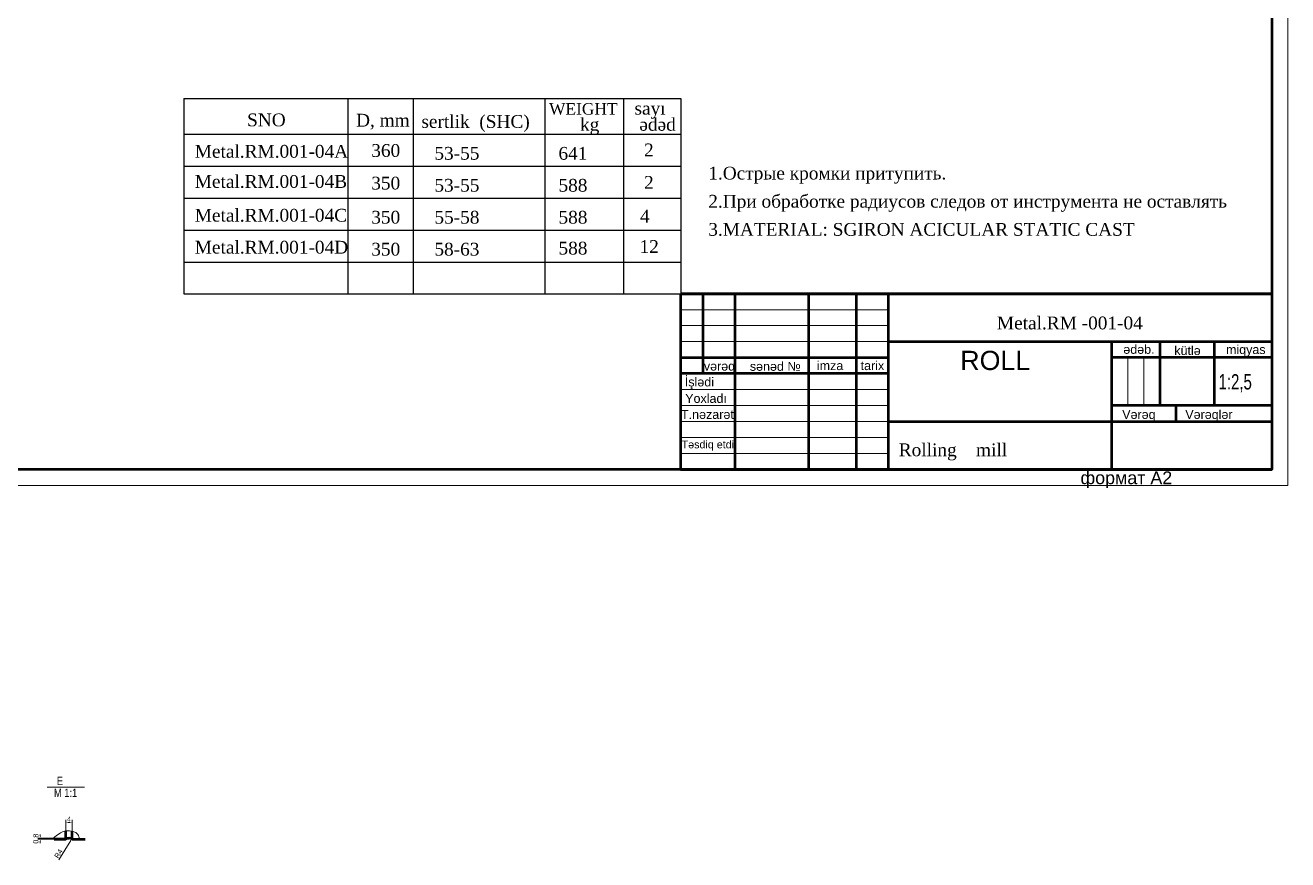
# Model space of a CAD drawing. Header units: millimetres. Extents: x -954 to 34898, y -2134 to 12006.
# Drawn here: x 23842 to 24829, y 4147 to 4800 of the extents above; entities that cross this region are included whole.
import ezdxf

# ---------------------------------------------------------------- set-up
doc = ezdxf.new("R2010")
doc.units = ezdxf.units.MM
doc.header["$LTSCALE"] = 3
for name, color, linetype, lineweight in [('AM_5', 3, 'Continuous', 25), ('контурная', 7, 'Continuous', 50), ('тонкая', 7, 'Continuous', 20)]:
    doc.layers.add(name, color=color, linetype=linetype, lineweight=lineweight)
doc.styles.add('s1v2.5', font='arial.ttf', dxfattribs={"width": 0.7, "height": 2.5})
doc.styles.add('s2.5v4', font='times.ttf', dxfattribs={"height": 10})
doc.styles.add('s25x4', font='times.ttf', dxfattribs={"height": 100})
doc.styles.add('s3v2.5', font='arial.ttf', dxfattribs={"width": 0.8, "height": 7.5})
doc.styles.add('s4v4', font='arial.ttf', dxfattribs={"height": 16})
doc.styles.get("Standard").update_dxf_attribs({"font": 'arial.ttf'})
doc.dimstyles.new('s1v4', dxfattribs={"dimtxt": 4, "dimasz": 1.5, "dimexe": 2, "dimexo": 0, "dimgap": 0.7, "dimtad": 1, "dimtxsty": 'Standard', "dimcen": 2.5, "dimadec": 0, "dimazin": 0, "dimtfac": 1, "dimtix": 1, "dimtmove": 0, "dimatfit": 3, "dimfxl": 1, "dimlwd": -1, "dimlwe": 20, "dimarcsym": 0})

# ---------------------------------------------------------------- blocks, each defined once
blk = doc.blocks.new('*D1374')
at = {"layer": 'Defpoints', "color": 0, "transparency": 16777216}
for p in [(23876.04, 4160.36), (23878.15, 4163.76)]:
    blk.add_point(p, dxfattribs=at)
at = {"layer": 'тонкая', "color": 0, "transparency": 16777216}
blk.add_line((23868.01, 4147.48), (23877.36, 4162.48), dxfattribs=at)
blk.add_solid([(23877.15, 4162.62), (23877.57, 4162.35), (23878.15, 4163.76)], dxfattribs=at)
at = {"layer": 'тонкая', "color": 0, "transparency": 16777216, "insert": (23867.79, 4152.23), "char_height": 4, "attachment_point": 5, "rotation": 58.05905}
blk.add_mtext('R4', dxfattribs=at)
blk = doc.blocks.new('*D1375')
at = {"layer": 'Defpoints', "color": 0, "transparency": 16777216}
for p in [(23873.64, 4168.26), (23878.44, 4176.58), (23878.44, 4168.26)]:
    blk.add_point(p, dxfattribs=at)
at = {"layer": 'тонкая', "color": 0, "lineweight": 20, "transparency": 16777216}
for p, q in [((23873.64, 4168.26), (23873.64, 4178.58)), ((23878.44, 4168.26), (23878.44, 4178.58))]:
    blk.add_line(p, q, dxfattribs=at)
at = {"layer": 'тонкая', "color": 0, "transparency": 16777216}
blk.add_line((23875.14, 4176.58), (23876.94, 4176.58), dxfattribs=at)
for points in [[(23875.14, 4176.83), (23875.14, 4176.33), (23873.64, 4176.58)], [(23876.94, 4176.83), (23876.94, 4176.33), (23878.44, 4176.58)]]:
    blk.add_solid(points, dxfattribs=at)
at = {"layer": 'тонкая', "color": 0, "transparency": 16777216, "insert": (23876.04, 4179.28), "char_height": 4, "attachment_point": 5}
blk.add_mtext('4', dxfattribs=at)
blk = doc.blocks.new('*D1376')
at = {"layer": 'Defpoints', "color": 0, "transparency": 16777216}
for p in [(23853.57, 4164.36), (23876.04, 4164.36), (23876.04, 4163.56)]:
    blk.add_point(p, dxfattribs=at)
at = {"layer": 'тонкая', "color": 0, "lineweight": 20, "transparency": 16777216}
for p, q in [((23876.04, 4164.36), (23851.57, 4164.36)), ((23876.04, 4163.56), (23851.57, 4163.56))]:
    blk.add_line(p, q, dxfattribs=at)
at = {"layer": 'тонкая', "color": 0, "transparency": 16777216}
for p, q in [((23853.57, 4165.86), (23853.57, 4167.36)), ((23853.57, 4163.56), (23853.57, 4164.36)), ((23853.57, 4162.06), (23853.57, 4160.56))]:
    blk.add_line(p, q, dxfattribs=at)
for points in [[(23853.32, 4165.86), (23853.82, 4165.86), (23853.57, 4164.36)], [(23853.32, 4162.06), (23853.82, 4162.06), (23853.57, 4163.56)]]:
    blk.add_solid(points, dxfattribs=at)
at = {"layer": 'тонкая', "color": 0, "transparency": 16777216, "insert": (23850.46, 4163.96), "char_height": 4, "attachment_point": 5, "rotation": 90}
blk.add_mtext('0,8', dxfattribs=at)

msp = doc.modelspace()

# ---------------------------------------------------------------- linework, layer by layer
at = {"layer": 'AM_5'}
for p, q in [((23965.878, 4742.92), (24354.537, 4742.92)), ((23965.878, 4742.92), (23965.878, 4590.043)), ((24093.992, 4742.92), (24093.992, 4590.043)), ((24145.269, 4742.92), (24145.269, 4590.043)), ((24248.138, 4742.92), (24248.138, 4590.043)), ((24309.759, 4742.92), (24309.759, 4590.043)), ((24354.537, 4742.92), (24354.537, 4590.043)), ((23965.878, 4715.043), (24354.537, 4715.043)), ((23965.878, 4690.043), (24354.537, 4690.043)), ((23965.878, 4665.043), (24354.537, 4665.043)), ((23965.878, 4640.043), (24354.537, 4640.043)), ((23965.878, 4615.043), (24354.537, 4615.043)), ((23965.878, 4590.043), (24354.537, 4590.043))]:
    msp.add_line(p, q, dxfattribs=at)
at = {"layer": 'контурная'}
for p, q in [((24354.386, 4590.268), (24354.386, 4452.768)), ((24354.386, 4590.268), (24816.886, 4590.268)), ((24354.386, 4590.268), (24516.886, 4590.268)), ((24816.886, 4590.268), (24354.386, 4590.268)), ((24354.386, 4590.268), (24516.886, 4590.268)), ((24816.886, 4590.268), (24354.386, 4590.268)), ((24371.886, 4590.268), (24371.886, 4527.768)), ((24396.886, 4590.268), (24396.886, 4452.768)), ((24454.386, 4590.268), (24396.886, 4590.268)), ((24454.386, 4590.268), (24396.886, 4590.268)), ((24454.386, 4590.268), (24454.386, 4452.768)), ((24816.886, 4590.268), (24816.886, 4452.768)), ((24516.886, 4552.768), (24816.886, 4552.768)), ((24354.386, 4540.268), (24516.886, 4540.268)), ((24516.886, 4540.268), (24516.886, 4527.768)), ((24516.886, 4527.768), (24354.386, 4527.768)), ((24741.886, 4502.768), (24741.886, 4496.518)), ((24741.886, 4496.518), (24741.886, 4490.268)), ((23873.638, 4163.562), (23873.638, 4169.759)), ((23878.438, 4163.562), (23878.438, 4169.677)), ((23864.428, 4163.562), (23873.638, 4163.562)), ((23873.638, 4163.562), (23864.428, 4163.562)), ((23876.038, 4164.362), (23876.038, 4163.562)), ((23878.438, 4163.562), (23888.576, 4163.562))]:
    msp.add_line(p, q, dxfattribs=at)
msp.add_lwpolyline([(23394.386, 5477.768), (24816.886, 5477.768), (24816.886, 4452.768), (23394.386, 4452.768), (23394.386, 5477.768)], close=True, dxfattribs=at)
for points in [[(24491.886, 4590.268), (24491.886, 4452.768)], [(24516.886, 4590.268), (24516.886, 4452.768)], [(24691.886, 4452.768), (24691.886, 4552.768)], [(24729.386, 4552.768), (24729.386, 4502.768)], [(24771.886, 4552.768), (24771.886, 4502.768)], [(24816.886, 4540.268), (24691.886, 4540.268)], [(24816.886, 4502.768), (24691.886, 4502.768)], [(24516.886, 4490.268), (24816.886, 4490.268)], [(24354.386, 4452.768), (24816.886, 4452.768)]]:
    msp.add_lwpolyline(points, dxfattribs=at)
msp.add_arc((23876.038, 4160.362), 4, 53.130102, 126.869898, dxfattribs=at)
at = {"layer": 'тонкая'}
for p, q in [((24354.386, 4590.268), (24816.886, 4590.268)), ((24354.386, 4577.768), (24516.886, 4577.768)), ((24354.386, 4565.268), (24516.886, 4565.268)), ((24354.386, 4565.268), (24516.886, 4565.268)), ((24354.386, 4552.768), (24516.886, 4552.768)), ((24704.386, 4502.768), (24704.386, 4540.268)), ((24716.886, 4502.768), (24716.886, 4540.268)), ((24516.886, 4515.268), (24354.386, 4515.268)), ((24516.886, 4502.768), (24354.386, 4502.768)), ((24516.886, 4502.768), (24354.386, 4502.768)), ((24516.886, 4502.768), (24354.386, 4502.768)), ((24516.886, 4490.268), (24354.386, 4490.268)), ((24516.886, 4490.268), (24354.386, 4490.268)), ((24516.886, 4477.768), (24354.386, 4477.768)), ((24516.886, 4465.268), (24354.386, 4465.268)), ((23859.012, 4204.386), (23888.181, 4204.386))]:
    msp.add_line(p, q, dxfattribs=at)
msp.add_lwpolyline([(23344.386, 5490.268), (24829.386, 5490.268), (24829.386, 4440.268), (23344.386, 4440.268), (23344.386, 5490.268)], dxfattribs=at)
at = {"layer": 'тонкая', "start_tangent": (-1, 0), "end_tangent": (1, 0)}
msp.add_spline([(23864.428, 4163.562), (23869.388, 4168.522), (23875.003, 4170.027), (23880.556, 4169.181), (23883.366, 4166.371), (23885.023, 4163.562)], degree=3, dxfattribs=at)

# ---------------------------------------------------------------- texts
at = {"layer": 'AM_5', "style": 's25x4'}
for s, height, p in [('SNO', 10, (24015.282, 4721.229)), ('D, mm', 10, (24100.55, 4720.972)), ('WEIGHT', 9, (24251.557, 4730.338)), ('sayı', 10, (24318.378, 4730.338)), ('sertlik  (SHC)', 10, (24151.663, 4719.998)), ('kg', 10, (24275.735, 4717.734)), ('ədəd', 10, (24322.147, 4717.734)), ('Metal.RM.001-04A', 10, (23974.39, 4696.629)), ('360', 10, (24112.446, 4697.295)), ('53-55', 10, (24161.827, 4695.085)), ('641', 10, (24258.897, 4695.07)), ('2', 10, (24325.838, 4697.721)), ('Metal.RM.001-04B', 10, (23974.39, 4673.067)), ('350', 10, (24112.446, 4671.778)), ('2', 10, (24325.838, 4672.329)), ('53-55', 10, (24161.827, 4670.085)), ('588', 10, (24258.897, 4670.07)), ('Metal.RM.001-04C', 10, (23974.39, 4646.629)), ('350', 10, (24112.446, 4645.085)), ('55-58', 10, (24161.827, 4645.085)), ('588', 10, (24258.897, 4645.07)), ('4', 10, (24322.65, 4645.907)), ('Metal.RM.001-04D', 10, (23974.39, 4621.629)), ('12', 10, (24322.333, 4622.177)), ('350', 10, (24112.446, 4620.085)), ('58-63', 10, (24161.827, 4620.085)), ('588', 10, (24258.897, 4620.907))]:
    msp.add_text(s, height=height, dxfattribs=at).set_placement(p)
at = {"layer": 'контурная', "style": 's3v2.5', "width": 0.8}
for s, p in [('E', (23866.491, 4205.879)), ('M 1:1', (23864.247, 4196.546))]:
    msp.add_text(s, height=6.5, dxfattribs=at).set_placement(p)
at = {"layer": 'тонкая'}
for s, height, style, p in [('1.Острые кромки притупить.                                                                                            ', 10, 's2.5v4', (24376.086, 4679.592)), ('2.При обработке радиусов следов от инструмента не оставлять', 10, 's2.5v4', (24376.086, 4657.575)), ('3.MATERIAL: SGIRON ACICULAR STATIC CAST', 10, 's2.5v4', (24376.086, 4635.576)), ('    Metal.RM -001-04', 10, 's2.5v4', (24586.789, 4562.374)), ('ROLL', 15, 's4v4', (24573.208, 4530.585)), ('ədəb.', 7, 's4v4', (24700.752, 4543.227)), ('kütlə', 7, 's4v4', (24740.64, 4542.303)), ('miqyas', 7, 's4v4', (24781.089, 4543.072)), ('vərəq', 7, 's4v4', (24372.626, 4530.101)), ('sənəd №', 7, 's4v4', (24408.596, 4529.936)), ('imza     tarix', 7, 's4v4', (24461.038, 4530.521)), ('İşlədi', 7, 's4v4', (24357.747, 4517.758)), ('Yoxladı', 7, 's4v4', (24358.046, 4504.834)), ('T.nəzarət', 7, 's4v4', (24354.762, 4492.327)), ('Vərəq', 7, 's4v4', (24699.886, 4492.294)), ('Vərəqlər', 7, 's4v4', (24749.236, 4492.294)), ('Təsdiq etdi', 6, 's4v4', (24355.234, 4469.321)), ('Rolling    mill  ', 10, 's2.5v4', (24525.105, 4463.139)), ('формат А2', 10, 's4v4', (24667.245, 4441.274))]:
    msp.add_text(s, height=height, dxfattribs=dict(at, style=style)).set_placement(p)
at = {"layer": 'тонкая', "style": 's1v2.5', "width": 0.7}
msp.add_text('1:2,5', height=12, dxfattribs=at).set_placement((24775.216, 4515.33))

# ---------------------------------------------------------------- dimensions: what is measured, and where the dimension line sits
at = {"layer": 'тонкая'}
dim = msp.add_linear_dim(base=(23878.438, 4176.578), p1=(23873.638, 4168.264), p2=(23878.438, 4168.264), text='4', dimstyle='s1v4', dxfattribs=at)
dim.commit()
dim.dimension.update_dxf_attribs({"geometry": '*D1375', "text_midpoint": (23876.038, 4179.278)})
dim = msp.add_linear_dim(base=(23853.568, 4164.362), p1=(23876.038, 4163.562), p2=(23876.038, 4164.362), angle=90, dimstyle='s1v4', dxfattribs=at)
dim.commit()
dim.dimension.update_dxf_attribs({"geometry": '*D1376', "text_midpoint": (23850.464, 4163.962)})
dim = msp.add_radius_dim(center=(23876.038, 4160.362), mpoint=(23878.154, 4163.757), dimstyle='s1v4', dxfattribs=at)
dim.commit()
dim.dimension.update_dxf_attribs({"geometry": '*D1374', "text_midpoint": (23870.078, 4150.803), "dimtype": 164})

doc.saveas('drawing.dxf')
